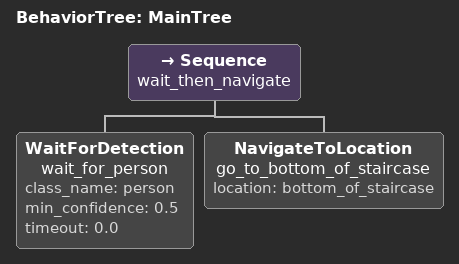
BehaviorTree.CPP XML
<root BTCPP_format="4">
  <BehaviorTree ID="MainTree">
    <Sequence name="wait_then_navigate">
      <WaitForDetection name="wait_for_person" class_name="person" min_confidence="0.5" timeout="0.0"/>
      <NavigateToLocation name="go_to_bottom_of_staircase" location="bottom_of_staircase"/>
    </Sequence>
  </BehaviorTree>
</root>
